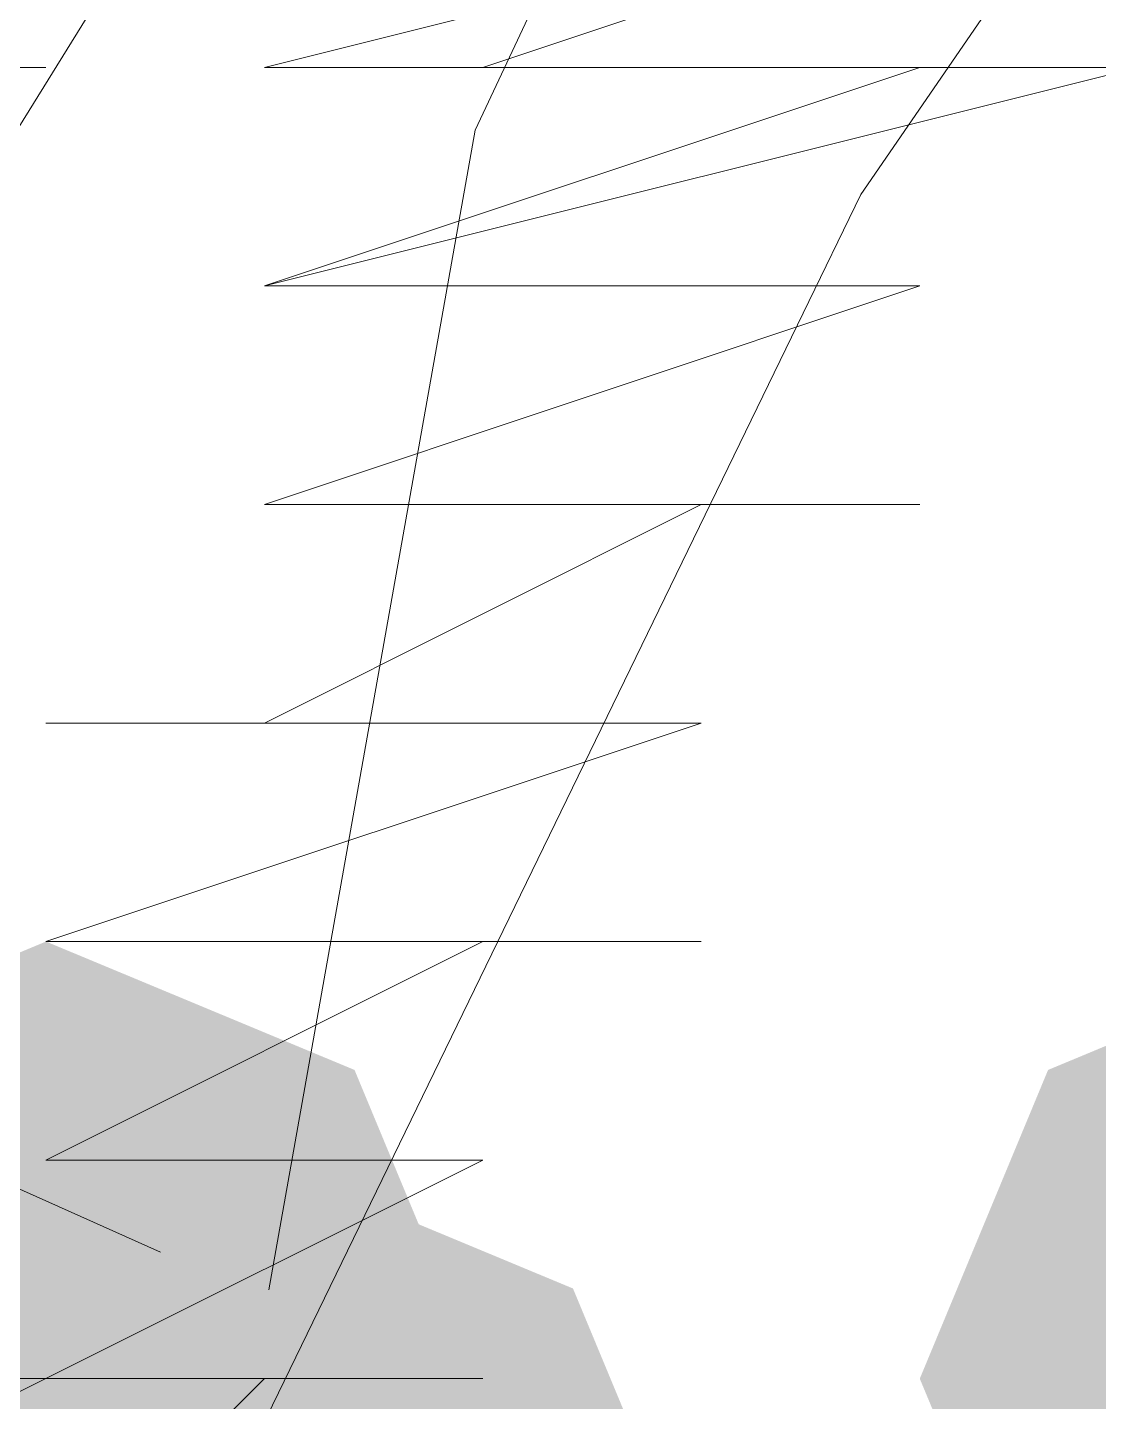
# Model space of a CAD drawing. Header units: millimetres. Extents: x 29 to 95071, y 20 to 67221.
# Drawn here: x 89330.71 to 89355.01, y 12192.51 to 12223.67 of the extents above; entities that cross this region are included whole.
import ezdxf

# ---------------------------------------------------------------- set-up
doc = ezdxf.new("R2010")
doc.units = ezdxf.units.MM

msp = doc.modelspace()

# ---------------------------------------------------------------- hatches: boundary and pattern name
h = msp.add_hatch(color=7)
h.dxf.hatch_style = 2
h.paths.add_polyline_path([(89331.127, 12183.111), (89324.126, 12186.023), (89321.214, 12193.024), (89324.126, 12200.026), (89331.127, 12202.938), (89338.128, 12200.026), (89341.04, 12193.024), (89338.128, 12186.023)])
h = msp.add_hatch(color=7)
h.dxf.hatch_style = 2
h.paths.add_polyline_path([(89360.867, 12183.111), (89353.865, 12186.023), (89350.954, 12193.024), (89353.865, 12200.026), (89360.867, 12202.938), (89367.868, 12200.026), (89370.78, 12193.024), (89367.868, 12186.023)])
h = msp.add_hatch(color=7)
h.dxf.hatch_style = 2
h.paths.add_polyline_path([(89360.867, 12183.111), (89353.865, 12186.023), (89350.954, 12193.024), (89353.865, 12200.026), (89360.867, 12202.938), (89367.868, 12200.026), (89370.78, 12193.024), (89367.868, 12186.023)])
h = msp.add_hatch(color=7)
h.dxf.hatch_style = 2
h.paths.add_polyline_path([(89336.084, 12178.155), (89329.083, 12181.067), (89326.171, 12188.068), (89329.083, 12195.069), (89336.084, 12197.981), (89343.085, 12195.069), (89345.997, 12188.068), (89343.085, 12181.067)])
h = msp.add_hatch(color=7)
h.dxf.hatch_style = 2
h.paths.add_polyline_path([(89336.084, 12178.155), (89329.083, 12181.067), (89326.171, 12188.068), (89329.083, 12195.069), (89336.084, 12197.981), (89343.085, 12195.069), (89345.997, 12188.068), (89343.085, 12181.067)])
h = msp.add_hatch(color=7)
h.dxf.hatch_style = 2
h.paths.add_polyline_path([(89336.084, 12178.155), (89329.083, 12181.067), (89326.171, 12188.068), (89329.083, 12195.069), (89336.084, 12197.981), (89343.085, 12195.069), (89345.997, 12188.068), (89343.085, 12181.067)])
h = msp.add_hatch(color=7)
h.dxf.hatch_style = 2
h.paths.add_polyline_path([(89336.084, 12178.155), (89329.083, 12181.067), (89326.171, 12188.068), (89329.083, 12195.069), (89336.084, 12197.981), (89343.085, 12195.069), (89345.997, 12188.068), (89343.085, 12181.067)])
h = msp.add_hatch(color=7)
h.dxf.hatch_style = 2
h.paths.add_polyline_path([(89336.084, 12178.155), (89329.083, 12181.067), (89326.171, 12188.068), (89329.083, 12195.069), (89336.084, 12197.981), (89343.085, 12195.069), (89345.997, 12188.068), (89343.085, 12181.067)])
h = msp.add_hatch(color=7)
h.dxf.hatch_style = 2
h.paths.add_polyline_path([(89336.084, 12178.155), (89329.083, 12181.067), (89326.171, 12188.068), (89329.083, 12195.069), (89336.084, 12197.981), (89343.085, 12195.069), (89345.997, 12188.068), (89343.085, 12181.067)])
h = msp.add_hatch(color=7)
h.dxf.hatch_style = 2
h.paths.add_polyline_path([(89336.084, 12178.155), (89329.083, 12181.067), (89326.171, 12188.068), (89329.083, 12195.069), (89336.084, 12197.981), (89343.085, 12195.069), (89345.997, 12188.068), (89343.085, 12181.067)])
h = msp.add_hatch(color=7)
h.dxf.hatch_style = 2
h.paths.add_polyline_path([(89336.084, 12178.155), (89329.083, 12181.067), (89326.171, 12188.068), (89329.083, 12195.069), (89336.084, 12197.981), (89343.085, 12195.069), (89345.997, 12188.068), (89343.085, 12181.067)])
h = msp.add_hatch(color=7)
h.dxf.hatch_style = 2
h.paths.add_polyline_path([(89336.084, 12178.155), (89329.083, 12181.067), (89326.171, 12188.068), (89329.083, 12195.069), (89336.084, 12197.981), (89343.085, 12195.069), (89345.997, 12188.068), (89343.085, 12181.067)])
h = msp.add_hatch(color=7)
h.dxf.hatch_style = 2
h.paths.add_polyline_path([(89336.084, 12178.155), (89329.083, 12181.067), (89326.171, 12188.068), (89329.083, 12195.069), (89336.084, 12197.981), (89343.085, 12195.069), (89345.997, 12188.068), (89343.085, 12181.067)])
h = msp.add_hatch(color=7)
h.dxf.hatch_style = 2
h.paths.add_polyline_path([(89336.084, 12178.155), (89329.083, 12181.067), (89326.171, 12188.068), (89329.083, 12195.069), (89336.084, 12197.981), (89343.085, 12195.069), (89345.997, 12188.068), (89343.085, 12181.067)])
h = msp.add_hatch(color=7)
h.dxf.hatch_style = 2
h.paths.add_polyline_path([(89336.084, 12178.155), (89329.083, 12181.067), (89326.171, 12188.068), (89329.083, 12195.069), (89336.084, 12197.981), (89343.085, 12195.069), (89345.997, 12188.068), (89343.085, 12181.067)])
h = msp.add_hatch(color=7)
h.dxf.hatch_style = 2
h.paths.add_polyline_path([(89336.084, 12178.155), (89329.083, 12181.067), (89326.171, 12188.068), (89329.083, 12195.069), (89336.084, 12197.981), (89343.085, 12195.069), (89345.997, 12188.068), (89343.085, 12181.067)])
h = msp.add_hatch(color=7)
h.dxf.hatch_style = 2
h.paths.add_polyline_path([(89336.084, 12178.155), (89329.083, 12181.067), (89326.171, 12188.068), (89329.083, 12195.069), (89336.084, 12197.981), (89343.085, 12195.069), (89345.997, 12188.068), (89343.085, 12181.067)])
h = msp.add_hatch(color=7)
h.dxf.hatch_style = 2
h.paths.add_polyline_path([(89336.084, 12178.155), (89329.083, 12181.067), (89326.171, 12188.068), (89329.083, 12195.069), (89336.084, 12197.981), (89343.085, 12195.069), (89345.997, 12188.068), (89343.085, 12181.067)])
h = msp.add_hatch(color=7)
h.dxf.hatch_style = 2
h.paths.add_polyline_path([(89336.084, 12178.155), (89329.083, 12181.067), (89326.171, 12188.068), (89329.083, 12195.069), (89336.084, 12197.981), (89343.085, 12195.069), (89345.997, 12188.068), (89343.085, 12181.067)])
h = msp.add_hatch(color=7)
h.dxf.hatch_style = 2
h.paths.add_polyline_path([(89336.084, 12178.155), (89329.083, 12181.067), (89326.171, 12188.068), (89329.083, 12195.069), (89336.084, 12197.981), (89343.085, 12195.069), (89345.997, 12188.068), (89343.085, 12181.067)])
h = msp.add_hatch(color=7)
h.dxf.hatch_style = 2
h.paths.add_polyline_path([(89360.867, 12178.155), (89353.865, 12181.067), (89350.954, 12188.068), (89353.865, 12195.069), (89360.867, 12197.981), (89367.868, 12195.069), (89370.78, 12188.068), (89367.868, 12181.067)])
h = msp.add_hatch(color=7)
h.dxf.hatch_style = 2
h.paths.add_polyline_path([(89360.867, 12178.155), (89353.865, 12181.067), (89350.954, 12188.068), (89353.865, 12195.069), (89360.867, 12197.981), (89367.868, 12195.069), (89370.78, 12188.068), (89367.868, 12181.067)])
h = msp.add_hatch(color=7)
h.dxf.hatch_style = 2
h.paths.add_polyline_path([(89360.867, 12178.155), (89353.865, 12181.067), (89350.954, 12188.068), (89353.865, 12195.069), (89360.867, 12197.981), (89367.868, 12195.069), (89370.78, 12188.068), (89367.868, 12181.067)])
h = msp.add_hatch(color=7)
h.dxf.hatch_style = 2
h.paths.add_polyline_path([(89360.867, 12178.155), (89353.865, 12181.067), (89350.954, 12188.068), (89353.865, 12195.069), (89360.867, 12197.981), (89367.868, 12195.069), (89370.78, 12188.068), (89367.868, 12181.067)])
h = msp.add_hatch(color=7)
h.dxf.hatch_style = 2
h.paths.add_polyline_path([(89360.867, 12178.155), (89353.865, 12181.067), (89350.954, 12188.068), (89353.865, 12195.069), (89360.867, 12197.981), (89367.868, 12195.069), (89370.78, 12188.068), (89367.868, 12181.067)])
h = msp.add_hatch(color=7)
h.dxf.hatch_style = 2
h.paths.add_polyline_path([(89360.867, 12178.155), (89353.865, 12181.067), (89350.954, 12188.068), (89353.865, 12195.069), (89360.867, 12197.981), (89367.868, 12195.069), (89370.78, 12188.068), (89367.868, 12181.067)])
h = msp.add_hatch(color=7)
h.dxf.hatch_style = 2
h.paths.add_polyline_path([(89360.867, 12178.155), (89353.865, 12181.067), (89350.954, 12188.068), (89353.865, 12195.069), (89360.867, 12197.981), (89367.868, 12195.069), (89370.78, 12188.068), (89367.868, 12181.067)])
h = msp.add_hatch(color=7)
h.dxf.hatch_style = 2
h.paths.add_polyline_path([(89360.867, 12178.155), (89353.865, 12181.067), (89350.954, 12188.068), (89353.865, 12195.069), (89360.867, 12197.981), (89367.868, 12195.069), (89370.78, 12188.068), (89367.868, 12181.067)])
h = msp.add_hatch(color=7)
h.dxf.hatch_style = 2
h.paths.add_polyline_path([(89360.867, 12178.155), (89353.865, 12181.067), (89350.954, 12188.068), (89353.865, 12195.069), (89360.867, 12197.981), (89367.868, 12195.069), (89370.78, 12188.068), (89367.868, 12181.067)])
h = msp.add_hatch(color=7)
h.dxf.hatch_style = 2
h.paths.add_polyline_path([(89360.867, 12178.155), (89353.865, 12181.067), (89350.954, 12188.068), (89353.865, 12195.069), (89360.867, 12197.981), (89367.868, 12195.069), (89370.78, 12188.068), (89367.868, 12181.067)])
h = msp.add_hatch(color=7)
h.dxf.hatch_style = 2
h.paths.add_polyline_path([(89360.867, 12178.155), (89353.865, 12181.067), (89350.954, 12188.068), (89353.865, 12195.069), (89360.867, 12197.981), (89367.868, 12195.069), (89370.78, 12188.068), (89367.868, 12181.067)])
h = msp.add_hatch(color=7)
h.dxf.hatch_style = 2
h.paths.add_polyline_path([(89360.867, 12178.155), (89353.865, 12181.067), (89350.954, 12188.068), (89353.865, 12195.069), (89360.867, 12197.981), (89367.868, 12195.069), (89370.78, 12188.068), (89367.868, 12181.067)])
h = msp.add_hatch(color=7)
h.dxf.hatch_style = 2
h.paths.add_polyline_path([(89360.867, 12178.155), (89353.865, 12181.067), (89350.954, 12188.068), (89353.865, 12195.069), (89360.867, 12197.981), (89367.868, 12195.069), (89370.78, 12188.068), (89367.868, 12181.067)])
h = msp.add_hatch(color=7)
h.dxf.hatch_style = 2
h.paths.add_polyline_path([(89360.867, 12178.155), (89353.865, 12181.067), (89350.954, 12188.068), (89353.865, 12195.069), (89360.867, 12197.981), (89367.868, 12195.069), (89370.78, 12188.068), (89367.868, 12181.067)])
h = msp.add_hatch(color=7)
h.dxf.hatch_style = 2
h.paths.add_polyline_path([(89360.867, 12178.155), (89353.865, 12181.067), (89350.954, 12188.068), (89353.865, 12195.069), (89360.867, 12197.981), (89367.868, 12195.069), (89370.78, 12188.068), (89367.868, 12181.067)])
h = msp.add_hatch(color=7)
h.dxf.hatch_style = 2
h.paths.add_polyline_path([(89360.867, 12178.155), (89353.865, 12181.067), (89350.954, 12188.068), (89353.865, 12195.069), (89360.867, 12197.981), (89367.868, 12195.069), (89370.78, 12188.068), (89367.868, 12181.067)])
h = msp.add_hatch(color=7)
h.dxf.hatch_style = 2
h.paths.add_polyline_path([(89360.867, 12178.155), (89353.865, 12181.067), (89350.954, 12188.068), (89353.865, 12195.069), (89360.867, 12197.981), (89367.868, 12195.069), (89370.78, 12188.068), (89367.868, 12181.067)])
h = msp.add_hatch(color=7)
h.dxf.hatch_style = 2
h.paths.add_polyline_path([(89360.867, 12178.155), (89353.865, 12181.067), (89350.954, 12188.068), (89353.865, 12195.069), (89360.867, 12197.981), (89367.868, 12195.069), (89370.78, 12188.068), (89367.868, 12181.067)])
h = msp.add_hatch(color=7)
h.dxf.hatch_style = 2
h.paths.add_polyline_path([(89360.867, 12178.155), (89353.865, 12181.067), (89350.954, 12188.068), (89353.865, 12195.069), (89360.867, 12197.981), (89367.868, 12195.069), (89370.78, 12188.068), (89367.868, 12181.067)])
h = msp.add_hatch(color=7)
h.dxf.hatch_style = 2
h.paths.add_polyline_path([(89360.867, 12178.155), (89353.865, 12181.067), (89350.954, 12188.068), (89353.865, 12195.069), (89360.867, 12197.981), (89367.868, 12195.069), (89370.78, 12188.068), (89367.868, 12181.067)])
h = msp.add_hatch(color=7)
h.dxf.hatch_style = 2
h.paths.add_polyline_path([(89336.084, 12173.198), (89329.083, 12176.11), (89326.171, 12183.111), (89329.083, 12190.113), (89336.084, 12193.024), (89343.085, 12190.113), (89345.997, 12183.111), (89343.085, 12176.11)])
h = msp.add_hatch(color=7)
h.dxf.hatch_style = 2
h.paths.add_polyline_path([(89336.084, 12173.198), (89329.083, 12176.11), (89326.171, 12183.111), (89329.083, 12190.113), (89336.084, 12193.024), (89343.085, 12190.113), (89345.997, 12183.111), (89343.085, 12176.11)])
h = msp.add_hatch(color=7)
h.dxf.hatch_style = 2
h.paths.add_polyline_path([(89336.084, 12173.198), (89329.083, 12176.11), (89326.171, 12183.111), (89329.083, 12190.113), (89336.084, 12193.024), (89343.085, 12190.113), (89345.997, 12183.111), (89343.085, 12176.11)])
h = msp.add_hatch(color=7)
h.dxf.hatch_style = 2
h.paths.add_polyline_path([(89336.084, 12173.198), (89329.083, 12176.11), (89326.171, 12183.111), (89329.083, 12190.113), (89336.084, 12193.024), (89343.085, 12190.113), (89345.997, 12183.111), (89343.085, 12176.11)])

# ---------------------------------------------------------------- linework, layer by layer
at = {"color": 7, "lineweight": 0}
for points in [[(89370.48, 12250.212), (89349.614, 12219.883), (89333.52, 12186.774)], [(89352.236, 12245.514), (89340.862, 12221.339), (89336.183, 12195.035)], [(89352.13, 12243.357), (89341.416, 12234.686), (89332.368, 12224.416), (89325.159, 12212.782), (89319.964, 12200.016)], [(89336.084, 12222.764), (89355.91, 12227.72)], [(89336.084, 12222.764), (89355.91, 12227.72)], [(89336.084, 12222.764), (89355.91, 12227.72)], [(89336.084, 12222.764), (89355.91, 12227.72)], [(89336.084, 12222.764), (89355.91, 12227.72)], [(89336.084, 12222.764), (89355.91, 12227.72)], [(89336.084, 12222.764), (89355.91, 12227.72)], [(89336.084, 12222.764), (89355.91, 12227.72)], [(89336.084, 12222.764), (89355.91, 12227.72)], [(89336.084, 12222.764), (89355.91, 12227.72)], [(89341.04, 12222.764), (89355.91, 12227.72)], [(89341.04, 12222.764), (89355.91, 12227.72)], [(89341.04, 12222.764), (89355.91, 12227.72)], [(89341.04, 12222.764), (89355.91, 12227.72)], [(89341.04, 12222.764), (89355.91, 12227.72)], [(89341.04, 12222.764), (89355.91, 12227.72)], [(89341.04, 12222.764), (89355.91, 12227.72)], [(89341.04, 12222.764), (89355.91, 12227.72)], [(89341.04, 12222.764), (89355.91, 12227.72)], [(89341.04, 12222.764), (89355.91, 12227.72)], [(89341.04, 12222.764), (89355.91, 12227.72)], [(89341.04, 12222.764), (89355.91, 12227.72)], [(89341.04, 12222.764), (89355.91, 12227.72)], [(89341.04, 12222.764), (89355.91, 12227.72)], [(89316.258, 12222.764), (89331.127, 12222.764)], [(89316.258, 12222.764), (89331.127, 12222.764)], [(89316.258, 12222.764), (89331.127, 12222.764)], [(89316.258, 12222.764), (89331.127, 12222.764)], [(89316.258, 12222.764), (89331.127, 12222.764)], [(89316.258, 12222.764), (89331.127, 12222.764)], [(89316.258, 12222.764), (89331.127, 12222.764)], [(89316.258, 12222.764), (89331.127, 12222.764)], [(89316.258, 12222.764), (89331.127, 12222.764)], [(89316.258, 12222.764), (89331.127, 12222.764)], [(89316.258, 12222.764), (89331.127, 12222.764)], [(89316.258, 12222.764), (89331.127, 12222.764)], [(89316.258, 12222.764), (89331.127, 12222.764)], [(89316.258, 12222.764), (89331.127, 12222.764)], [(89316.258, 12222.764), (89331.127, 12222.764)], [(89336.084, 12222.764), (89355.91, 12222.764)], [(89336.084, 12222.764), (89355.91, 12222.764)], [(89336.084, 12222.764), (89355.91, 12222.764)], [(89336.084, 12222.764), (89355.91, 12222.764)], [(89336.084, 12222.764), (89355.91, 12222.764)], [(89336.084, 12222.764), (89355.91, 12222.764)], [(89336.084, 12222.764), (89355.91, 12222.764)], [(89336.084, 12222.764), (89355.91, 12222.764)], [(89336.084, 12222.764), (89355.91, 12222.764)], [(89336.084, 12222.764), (89355.91, 12222.764)], [(89336.084, 12222.764), (89355.91, 12222.764)], [(89336.084, 12222.764), (89355.91, 12222.764)], [(89336.084, 12222.764), (89355.91, 12222.764)], [(89336.084, 12222.764), (89355.91, 12222.764)], [(89336.084, 12222.764), (89355.91, 12222.764)], [(89336.084, 12222.764), (89355.91, 12222.764)], [(89336.084, 12222.764), (89355.91, 12222.764)], [(89336.084, 12222.764), (89355.91, 12222.764)], [(89336.084, 12222.764), (89355.91, 12222.764)], [(89336.084, 12222.764), (89355.91, 12222.764)], [(89336.084, 12222.764), (89355.91, 12222.764)], [(89336.084, 12222.764), (89355.91, 12222.764)], [(89336.084, 12222.764), (89355.91, 12222.764)], [(89336.084, 12222.764), (89355.91, 12222.764)], [(89336.084, 12222.764), (89355.91, 12222.764)], [(89336.084, 12222.764), (89355.91, 12222.764)], [(89336.084, 12222.764), (89355.91, 12222.764)], [(89336.084, 12222.764), (89355.91, 12222.764)], [(89336.084, 12222.764), (89355.91, 12222.764)], [(89336.084, 12222.764), (89355.91, 12222.764)], [(89336.084, 12222.764), (89355.91, 12222.764)], [(89336.084, 12222.764), (89355.91, 12222.764)], [(89336.084, 12217.807), (89355.91, 12222.764)], [(89336.084, 12217.807), (89355.91, 12222.764)], [(89336.084, 12217.807), (89355.91, 12222.764)], [(89336.084, 12217.807), (89355.91, 12222.764)], [(89336.084, 12217.807), (89350.954, 12222.764)], [(89336.084, 12217.807), (89350.954, 12222.764)], [(89336.084, 12217.807), (89350.954, 12222.764)], [(89336.084, 12217.807), (89350.954, 12222.764)], [(89336.084, 12217.807), (89350.954, 12222.764)], [(89336.084, 12217.807), (89350.954, 12222.764)], [(89336.084, 12217.807), (89350.954, 12222.764)], [(89336.084, 12217.807), (89350.954, 12222.764)], [(89336.084, 12217.807), (89350.954, 12222.764)], [(89336.084, 12217.807), (89350.954, 12222.764)], [(89336.084, 12217.807), (89350.954, 12222.764)], [(89336.084, 12217.807), (89350.954, 12222.764)], [(89336.084, 12217.807), (89350.954, 12222.764)], [(89336.084, 12217.807), (89350.954, 12222.764)], [(89336.084, 12217.807), (89350.954, 12222.764)], [(89336.084, 12217.807), (89350.954, 12222.764)], [(89336.084, 12217.807), (89350.954, 12222.764)], [(89336.084, 12217.807), (89350.954, 12222.764)], [(89336.084, 12217.807), (89350.954, 12217.807)], [(89336.084, 12217.807), (89350.954, 12217.807)], [(89336.084, 12217.807), (89350.954, 12217.807)], [(89336.084, 12217.807), (89350.954, 12217.807)], [(89336.084, 12217.807), (89350.954, 12217.807)], [(89336.084, 12217.807), (89350.954, 12217.807)], [(89336.084, 12217.807), (89350.954, 12217.807)], [(89336.084, 12217.807), (89350.954, 12217.807)], [(89336.084, 12217.807), (89350.954, 12217.807)], [(89336.084, 12217.807), (89350.954, 12217.807)], [(89336.084, 12217.807), (89350.954, 12217.807)], [(89336.084, 12217.807), (89350.954, 12217.807)], [(89336.084, 12217.807), (89350.954, 12217.807)], [(89336.084, 12217.807), (89350.954, 12217.807)], [(89336.084, 12217.807), (89350.954, 12217.807)], [(89336.084, 12217.807), (89350.954, 12217.807)], [(89336.084, 12217.807), (89350.954, 12217.807)], [(89336.084, 12217.807), (89350.954, 12217.807)], [(89336.084, 12217.807), (89350.954, 12217.807)], [(89336.084, 12217.807), (89350.954, 12217.807)], [(89336.084, 12217.807), (89350.954, 12217.807)], [(89336.084, 12217.807), (89350.954, 12217.807)], [(89336.084, 12217.807), (89350.954, 12217.807)], [(89336.084, 12217.807), (89350.954, 12217.807)], [(89336.084, 12217.807), (89350.954, 12217.807)], [(89336.084, 12217.807), (89350.954, 12217.807)], [(89336.084, 12217.807), (89350.954, 12217.807)], [(89336.084, 12217.807), (89350.954, 12217.807)], [(89336.084, 12217.807), (89350.954, 12217.807)], [(89336.084, 12217.807), (89350.954, 12217.807)], [(89336.084, 12217.807), (89350.954, 12217.807)], [(89336.084, 12217.807), (89350.954, 12217.807)], [(89336.084, 12217.807), (89350.954, 12217.807)], [(89336.084, 12217.807), (89350.954, 12217.807)], [(89336.084, 12212.851), (89350.954, 12217.807)], [(89336.084, 12212.851), (89350.954, 12217.807)], [(89336.084, 12212.851), (89350.954, 12217.807)], [(89336.084, 12212.851), (89350.954, 12217.807)], [(89336.084, 12212.851), (89350.954, 12217.807)], [(89336.084, 12212.851), (89350.954, 12217.807)], [(89336.084, 12212.851), (89350.954, 12217.807)], [(89336.084, 12212.851), (89350.954, 12217.807)], [(89336.084, 12212.851), (89350.954, 12217.807)], [(89336.084, 12212.851), (89350.954, 12217.807)], [(89336.084, 12212.851), (89350.954, 12217.807)], [(89336.084, 12212.851), (89350.954, 12217.807)], [(89336.084, 12212.851), (89350.954, 12217.807)], [(89336.084, 12212.851), (89350.954, 12217.807)], [(89336.084, 12212.851), (89350.954, 12217.807)], [(89336.084, 12212.851), (89350.954, 12217.807)], [(89336.084, 12212.851), (89350.954, 12217.807)], [(89336.084, 12212.851), (89350.954, 12217.807)], [(89336.084, 12212.851), (89350.954, 12217.807)], [(89336.084, 12212.851), (89350.954, 12217.807)], [(89336.084, 12212.851), (89350.954, 12217.807)], [(89336.084, 12212.851), (89350.954, 12212.851)], [(89336.084, 12212.851), (89350.954, 12212.851)], [(89336.084, 12212.851), (89350.954, 12212.851)], [(89336.084, 12212.851), (89350.954, 12212.851)], [(89336.084, 12212.851), (89350.954, 12212.851)], [(89336.084, 12212.851), (89350.954, 12212.851)], [(89336.084, 12212.851), (89350.954, 12212.851)], [(89336.084, 12212.851), (89350.954, 12212.851)], [(89336.084, 12212.851), (89350.954, 12212.851)], [(89336.084, 12212.851), (89350.954, 12212.851)], [(89336.084, 12212.851), (89350.954, 12212.851)], [(89336.084, 12212.851), (89350.954, 12212.851)], [(89336.084, 12212.851), (89350.954, 12212.851)], [(89336.084, 12212.851), (89350.954, 12212.851)], [(89336.084, 12212.851), (89350.954, 12212.851)], [(89336.084, 12212.851), (89350.954, 12212.851)], [(89336.084, 12212.851), (89350.954, 12212.851)], [(89336.084, 12212.851), (89350.954, 12212.851)], [(89336.084, 12212.851), (89350.954, 12212.851)], [(89336.084, 12212.851), (89345.997, 12212.851)], [(89336.084, 12212.851), (89345.997, 12212.851)], [(89336.084, 12212.851), (89345.997, 12212.851)], [(89336.084, 12212.851), (89345.997, 12212.851)], [(89336.084, 12212.851), (89345.997, 12212.851)], [(89336.084, 12212.851), (89345.997, 12212.851)], [(89336.084, 12212.851), (89345.997, 12212.851)], [(89336.084, 12212.851), (89345.997, 12212.851)], [(89336.084, 12212.851), (89345.997, 12212.851)], [(89336.084, 12212.851), (89345.997, 12212.851)], [(89336.084, 12212.851), (89345.997, 12212.851)], [(89336.084, 12212.851), (89345.997, 12212.851)], [(89336.084, 12212.851), (89345.997, 12212.851)], [(89336.084, 12212.851), (89345.997, 12212.851)], [(89336.084, 12212.851), (89345.997, 12212.851)], [(89336.084, 12212.851), (89345.997, 12212.851)], [(89336.084, 12212.851), (89345.997, 12212.851)], [(89336.084, 12207.894), (89345.997, 12212.851)], [(89336.084, 12207.894), (89345.997, 12212.851)], [(89336.084, 12207.894), (89345.997, 12212.851)], [(89336.084, 12207.894), (89345.997, 12212.851)], [(89336.084, 12207.894), (89345.997, 12212.851)], [(89336.084, 12207.894), (89345.997, 12212.851)], [(89336.084, 12207.894), (89345.997, 12212.851)], [(89336.084, 12207.894), (89345.997, 12212.851)], [(89336.084, 12207.894), (89345.997, 12212.851)], [(89336.084, 12207.894), (89345.997, 12212.851)], [(89336.084, 12207.894), (89345.997, 12212.851)], [(89336.084, 12207.894), (89345.997, 12212.851)], [(89336.084, 12207.894), (89345.997, 12212.851)], [(89336.084, 12207.894), (89345.997, 12212.851)], [(89336.084, 12207.894), (89345.997, 12212.851)], [(89336.084, 12207.894), (89345.997, 12212.851)], [(89336.084, 12207.894), (89345.997, 12212.851)], [(89336.084, 12207.894), (89345.997, 12212.851)], [(89333.725, 12195.892), (89311.448, 12205.861), (89287.913, 12211.506), (89263.743, 12212.739), (89239.557, 12209.469)], [(89331.127, 12207.894), (89345.997, 12207.894)], [(89331.127, 12207.894), (89345.997, 12207.894)], [(89331.127, 12207.894), (89345.997, 12207.894)], [(89331.127, 12207.894), (89345.997, 12207.894)], [(89331.127, 12207.894), (89345.997, 12207.894)], [(89331.127, 12207.894), (89345.997, 12207.894)], [(89331.127, 12207.894), (89345.997, 12207.894)], [(89331.127, 12207.894), (89345.997, 12207.894)], [(89331.127, 12207.894), (89345.997, 12207.894)], [(89331.127, 12207.894), (89345.997, 12207.894)], [(89331.127, 12207.894), (89345.997, 12207.894)], [(89331.127, 12207.894), (89345.997, 12207.894)], [(89331.127, 12207.894), (89345.997, 12207.894)], [(89331.127, 12207.894), (89345.997, 12207.894)], [(89331.127, 12207.894), (89345.997, 12207.894)], [(89331.127, 12207.894), (89345.997, 12207.894)], [(89331.127, 12207.894), (89345.997, 12207.894)], [(89331.127, 12207.894), (89345.997, 12207.894)], [(89331.127, 12207.894), (89345.997, 12207.894)], [(89331.127, 12207.894), (89345.997, 12207.894)], [(89331.127, 12207.894), (89345.997, 12207.894)], [(89331.127, 12207.894), (89345.997, 12207.894)], [(89331.127, 12202.938), (89345.997, 12207.894)], [(89331.127, 12202.938), (89345.997, 12207.894)], [(89331.127, 12202.938), (89345.997, 12207.894)], [(89331.127, 12202.938), (89345.997, 12207.894)], [(89331.127, 12202.938), (89345.997, 12207.894)], [(89331.127, 12202.938), (89345.997, 12207.894)], [(89331.127, 12202.938), (89345.997, 12207.894)], [(89331.127, 12202.938), (89345.997, 12207.894)], [(89331.127, 12202.938), (89345.997, 12207.894)], [(89331.127, 12202.938), (89345.997, 12207.894)], [(89331.127, 12202.938), (89345.997, 12207.894)], [(89331.127, 12202.938), (89345.997, 12207.894)], [(89331.127, 12202.938), (89345.997, 12207.894)], [(89331.127, 12202.938), (89345.997, 12207.894)], [(89331.127, 12202.938), (89345.997, 12207.894)], [(89331.127, 12202.938), (89345.997, 12207.894)], [(89336.084, 12207.894), (89345.997, 12207.894)], [(89336.084, 12207.894), (89345.997, 12207.894)], [(89336.084, 12207.894), (89345.997, 12207.894)], [(89336.084, 12207.894), (89345.997, 12207.894)], [(89336.084, 12207.894), (89345.997, 12207.894)], [(89336.084, 12207.894), (89345.997, 12207.894)], [(89336.084, 12207.894), (89345.997, 12207.894)], [(89336.084, 12207.894), (89345.997, 12207.894)], [(89336.084, 12207.894), (89345.997, 12207.894)], [(89336.084, 12207.894), (89345.997, 12207.894)], [(89336.084, 12207.894), (89345.997, 12207.894)], [(89336.084, 12207.894), (89345.997, 12207.894)], [(89336.084, 12207.894), (89345.997, 12207.894)], [(89336.084, 12207.894), (89345.997, 12207.894)], [(89336.084, 12207.894), (89345.997, 12207.894)], [(89336.084, 12207.894), (89345.997, 12207.894)], [(89336.084, 12207.894), (89345.997, 12207.894)], [(89331.127, 12202.938), (89345.997, 12202.938)], [(89331.127, 12202.938), (89345.997, 12202.938)], [(89331.127, 12202.938), (89345.997, 12202.938)], [(89331.127, 12202.938), (89345.997, 12202.938)], [(89331.127, 12202.938), (89345.997, 12202.938)], [(89331.127, 12202.938), (89345.997, 12202.938)], [(89331.127, 12202.938), (89345.997, 12202.938)], [(89331.127, 12202.938), (89345.997, 12202.938)], [(89331.127, 12202.938), (89345.997, 12202.938)], [(89331.127, 12202.938), (89345.997, 12202.938)], [(89331.127, 12202.938), (89345.997, 12202.938)], [(89331.127, 12202.938), (89345.997, 12202.938)], [(89331.127, 12202.938), (89341.04, 12202.938)], [(89331.127, 12202.938), (89341.04, 12202.938)], [(89331.127, 12202.938), (89341.04, 12202.938)], [(89331.127, 12202.938), (89341.04, 12202.938)], [(89331.127, 12202.938), (89341.04, 12202.938)], [(89331.127, 12202.938), (89341.04, 12202.938)], [(89331.127, 12202.938), (89341.04, 12202.938)], [(89331.127, 12202.938), (89341.04, 12202.938)], [(89331.127, 12202.938), (89341.04, 12202.938)], [(89331.127, 12202.938), (89341.04, 12202.938)], [(89331.127, 12202.938), (89341.04, 12202.938)], [(89331.127, 12202.938), (89341.04, 12202.938)], [(89331.127, 12202.938), (89341.04, 12202.938)], [(89331.127, 12202.938), (89341.04, 12202.938)], [(89331.127, 12202.938), (89341.04, 12202.938)], [(89331.127, 12202.938), (89341.04, 12202.938)], [(89331.127, 12202.938), (89341.04, 12202.938)], [(89331.127, 12202.938), (89341.04, 12202.938)], [(89331.127, 12202.938), (89341.04, 12202.938)], [(89331.127, 12202.938), (89341.04, 12202.938)], [(89331.127, 12202.938), (89341.04, 12202.938)], [(89331.127, 12202.938), (89341.04, 12202.938)], [(89331.127, 12202.938), (89341.04, 12202.938)], [(89331.127, 12202.938), (89341.04, 12202.938)], [(89331.127, 12202.938), (89341.04, 12202.938)], [(89331.127, 12202.938), (89341.04, 12202.938)], [(89331.127, 12202.938), (89341.04, 12202.938)], [(89331.127, 12202.938), (89341.04, 12202.938)], [(89331.127, 12197.981), (89341.04, 12202.938)], [(89331.127, 12197.981), (89341.04, 12202.938)], [(89331.127, 12197.981), (89341.04, 12202.938)], [(89331.127, 12197.981), (89341.04, 12202.938)], [(89331.127, 12197.981), (89341.04, 12202.938)], [(89331.127, 12197.981), (89341.04, 12202.938)], [(89331.127, 12197.981), (89341.04, 12202.938)], [(89331.127, 12197.981), (89341.04, 12202.938)], [(89331.127, 12197.981), (89341.04, 12202.938)], [(89331.127, 12197.981), (89341.04, 12202.938)], [(89331.127, 12197.981), (89341.04, 12202.938)], [(89331.127, 12197.981), (89341.04, 12202.938)], [(89331.127, 12197.981), (89341.04, 12202.938)], [(89331.127, 12197.981), (89341.04, 12197.981)], [(89331.127, 12197.981), (89341.04, 12197.981)], [(89331.127, 12197.981), (89341.04, 12197.981)], [(89331.127, 12197.981), (89341.04, 12197.981)], [(89331.127, 12197.981), (89341.04, 12197.981)], [(89331.127, 12197.981), (89341.04, 12197.981)], [(89331.127, 12197.981), (89341.04, 12197.981)], [(89331.127, 12197.981), (89341.04, 12197.981)], [(89331.127, 12197.981), (89341.04, 12197.981)], [(89331.127, 12197.981), (89341.04, 12197.981)], [(89331.127, 12197.981), (89341.04, 12197.981)], [(89331.127, 12197.981), (89341.04, 12197.981)], [(89331.127, 12197.981), (89341.04, 12197.981)], [(89331.127, 12197.981), (89341.04, 12197.981)], [(89331.127, 12197.981), (89341.04, 12197.981)], [(89331.127, 12197.981), (89341.04, 12197.981)], [(89331.127, 12197.981), (89341.04, 12197.981)], [(89331.127, 12197.981), (89341.04, 12197.981)], [(89331.127, 12197.981), (89341.04, 12197.981)], [(89331.127, 12197.981), (89341.04, 12197.981)], [(89331.127, 12197.981), (89341.04, 12197.981)], [(89331.127, 12197.981), (89341.04, 12197.981)], [(89331.127, 12197.981), (89341.04, 12197.981)], [(89331.127, 12197.981), (89341.04, 12197.981)], [(89331.127, 12197.981), (89341.04, 12197.981)], [(89331.127, 12197.981), (89341.04, 12197.981)], [(89331.127, 12197.981), (89341.04, 12197.981)], [(89331.127, 12197.981), (89341.04, 12197.981)], [(89331.127, 12197.981), (89341.04, 12197.981)], [(89331.127, 12197.981), (89341.04, 12197.981)], [(89331.127, 12197.981), (89341.04, 12197.981)], [(89331.127, 12197.981), (89341.04, 12197.981)], [(89331.127, 12197.981), (89341.04, 12197.981)], [(89331.127, 12197.981), (89341.04, 12197.981)], [(89331.127, 12197.981), (89341.04, 12197.981)], [(89331.127, 12197.981), (89341.04, 12197.981)], [(89331.127, 12197.981), (89341.04, 12197.981)], [(89331.127, 12197.981), (89341.04, 12197.981)], [(89331.127, 12197.981), (89341.04, 12197.981)], [(89331.127, 12197.981), (89341.04, 12197.981)], [(89331.127, 12197.981), (89341.04, 12197.981)], [(89331.127, 12197.981), (89341.04, 12197.981)], [(89331.127, 12197.981), (89341.04, 12197.981)], [(89331.127, 12197.981), (89341.04, 12197.981)], [(89331.127, 12197.981), (89341.04, 12197.981)], [(89331.127, 12193.024), (89341.04, 12197.981)], [(89331.127, 12193.024), (89341.04, 12197.981)], [(89331.127, 12193.024), (89341.04, 12197.981)], [(89331.127, 12193.024), (89341.04, 12197.981)], [(89331.127, 12193.024), (89341.04, 12197.981)], [(89331.127, 12193.024), (89341.04, 12197.981)], [(89331.127, 12193.024), (89341.04, 12197.981)], [(89331.127, 12193.024), (89341.04, 12197.981)], [(89331.127, 12193.024), (89341.04, 12197.981)], [(89331.127, 12193.024), (89341.04, 12197.981)], [(89331.127, 12193.024), (89341.04, 12197.981)], [(89321.214, 12193.024), (89331.127, 12193.024), (89321.214, 12193.024), (89331.127, 12193.024), (89321.214, 12193.024), (89331.127, 12193.024), (89321.214, 12193.024), (89331.127, 12193.024), (89321.214, 12193.024), (89331.127, 12193.024), (89321.214, 12193.024), (89331.127, 12193.024), (89321.214, 12193.024), (89331.127, 12193.024), (89321.214, 12193.024), (89331.127, 12193.024), (89321.214, 12193.024), (89326.171, 12193.024), (89321.214, 12193.024), (89326.171, 12193.024)], [(89321.214, 12188.068), (89331.127, 12188.068), (89321.214, 12188.068), (89331.127, 12193.024), (89321.214, 12188.068), (89331.127, 12193.024), (89321.214, 12188.068), (89331.127, 12193.024), (89321.214, 12188.068), (89331.127, 12193.024), (89321.214, 12188.068), (89331.127, 12193.024), (89321.214, 12188.068), (89331.127, 12193.024), (89321.214, 12188.068), (89331.127, 12193.024), (89321.214, 12188.068), (89331.127, 12193.024)], [(89331.127, 12193.024), (89341.04, 12193.024)], [(89331.127, 12193.024), (89341.04, 12193.024)], [(89331.127, 12193.024), (89341.04, 12193.024)], [(89331.127, 12193.024), (89341.04, 12193.024)], [(89331.127, 12193.024), (89341.04, 12193.024)], [(89331.127, 12193.024), (89341.04, 12193.024)], [(89331.127, 12193.024), (89341.04, 12193.024)], [(89331.127, 12193.024), (89341.04, 12193.024)], [(89331.127, 12193.024), (89341.04, 12193.024)], [(89331.127, 12193.024), (89341.04, 12193.024)], [(89331.127, 12193.024), (89341.04, 12193.024)], [(89331.127, 12193.024), (89341.04, 12193.024)], [(89331.127, 12193.024), (89341.04, 12193.024)], [(89331.127, 12193.024), (89341.04, 12193.024)], [(89331.127, 12193.024), (89341.04, 12193.024)], [(89331.127, 12193.024), (89336.084, 12193.024)], [(89331.127, 12193.024), (89336.084, 12193.024)], [(89331.127, 12193.024), (89336.084, 12193.024)], [(89331.127, 12193.024), (89336.084, 12193.024)], [(89331.127, 12193.024), (89336.084, 12193.024)], [(89331.127, 12193.024), (89336.084, 12193.024)], [(89331.127, 12193.024), (89336.084, 12193.024)], [(89331.127, 12193.024), (89336.084, 12193.024)], [(89331.127, 12193.024), (89336.084, 12193.024)], [(89331.127, 12193.024), (89336.084, 12193.024)], [(89331.127, 12193.024), (89336.084, 12193.024)], [(89331.127, 12193.024), (89336.084, 12193.024)], [(89331.127, 12193.024), (89336.084, 12193.024)], [(89331.127, 12193.024), (89336.084, 12193.024)], [(89336.084, 12193.024), (89331.127, 12193.024)], [(89336.084, 12193.024), (89331.127, 12193.024)], [(89336.084, 12193.024), (89331.127, 12193.024)], [(89336.084, 12193.024), (89331.127, 12193.024)], [(89336.084, 12193.024), (89331.127, 12193.024)], [(89336.084, 12193.024), (89331.127, 12193.024)], [(89336.084, 12193.024), (89331.127, 12193.024)], [(89336.084, 12193.024), (89331.127, 12193.024)], [(89336.084, 12193.024), (89331.127, 12193.024)], [(89331.127, 12193.024), (89336.084, 12193.024)], [(89331.127, 12193.024), (89336.084, 12193.024)], [(89331.127, 12193.024), (89336.084, 12193.024)], [(89331.127, 12193.024), (89336.084, 12193.024)], [(89331.127, 12193.024), (89336.084, 12193.024)], [(89331.127, 12193.024), (89336.084, 12193.024)], [(89331.127, 12193.024), (89336.084, 12193.024)], [(89331.127, 12188.068), (89336.084, 12193.024)], [(89331.127, 12188.068), (89336.084, 12193.024)], [(89331.127, 12188.068), (89336.084, 12193.024)], [(89331.127, 12188.068), (89336.084, 12193.024)], [(89331.127, 12188.068), (89336.084, 12193.024)], [(89331.127, 12188.068), (89336.084, 12193.024)], [(89331.127, 12188.068), (89336.084, 12193.024)], [(89331.127, 12188.068), (89336.084, 12193.024)]]:
    msp.add_lwpolyline(points, dxfattribs=at)
for points in [[(89331.127, 12202.938), (89341.04, 12202.938)], [(89331.127, 12193.024), (89336.084, 12193.024)]]:
    msp.add_lwpolyline(points, close=True, dxfattribs=at)

doc.saveas('drawing.dxf')
